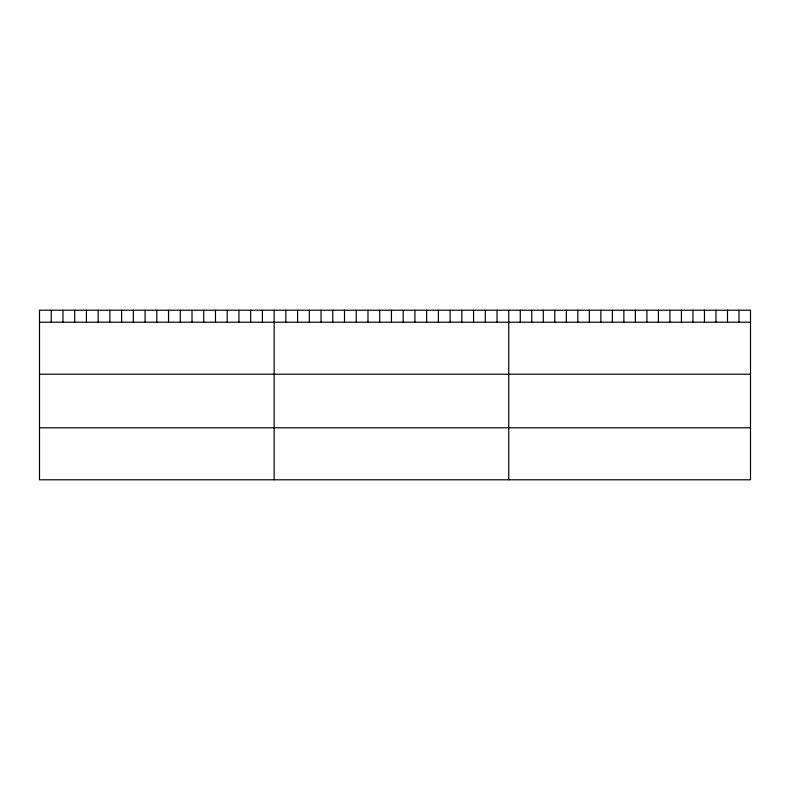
<?xml version="1.0" encoding="UTF-8"?>
<svg xmlns="http://www.w3.org/2000/svg" width="790" height="790" viewBox="0 0 790 790"><rect width="100%" height="100%" fill="white"/><g stroke="black" fill="none" stroke-linecap="round" stroke-linejoin="round"><path stroke-width="1.19" d="M39.5 322.211L750.5 322.211M39.5 374.213L750.5 374.213M39.5 427.785L750.5 427.785M738.986 310.213L738.986 322.211M727.481 310.213L727.481 322.211M715.967 310.213L715.967 322.211M704.453 310.213L704.453 322.211M692.939 310.213L692.939 322.211M681.434 310.213L681.434 322.211M669.92 310.213L669.92 322.211M658.406 310.213L658.406 322.211M646.901 310.213L646.901 322.211M635.387 310.213L635.387 322.211M623.873 310.213L623.873 322.211M612.359 310.213L612.359 322.211M600.854 310.213L600.854 322.211M589.34 310.213L589.34 322.211M577.826 310.213L577.826 322.211M566.321 310.213L566.321 322.211M554.807 310.213L554.807 322.211M543.293 310.213L543.293 322.211M531.779 310.213L531.779 322.211M520.274 310.213L520.274 322.211M508.76 310.213L508.76 479.787M497.029 310.213L497.029 322.211M485.297 310.213L485.297 322.211M473.566 310.213L473.566 322.211M461.834 310.213L461.834 322.211M450.103 310.213L450.103 322.211M438.371 310.213L438.371 322.211M426.64 310.213L426.64 322.211M414.908 310.213L414.908 322.211M403.176 310.213L403.176 322.211M391.445 310.213L391.445 322.211M379.714 310.213L379.714 322.211M367.982 310.213L367.982 322.211M356.25 310.213L356.25 322.211M344.519 310.213L344.519 322.211M332.788 310.213L332.788 322.211M321.056 310.213L321.056 322.211M309.325 310.213L309.325 322.211M297.593 310.213L297.593 322.211M285.862 310.213L285.862 322.211M274.13 310.213L274.13 479.787M262.399 310.213L262.399 322.211M250.667 310.213L250.667 322.211M238.936 310.213L238.936 322.211M227.204 310.213L227.204 322.211M215.472 310.213L215.472 322.211M203.741 310.213L203.741 322.211M192.01 310.213L192.01 322.211M180.278 310.213L180.278 322.211M168.547 310.213L168.547 322.211M156.815 310.213L156.815 322.211M145.083 310.213L145.083 322.211M133.352 310.213L133.352 322.211M121.621 310.213L121.621 322.211M109.889 310.213L109.889 322.211M98.158 310.213L98.158 322.211M86.426 310.213L86.426 322.211M74.695 310.213L74.695 322.211M62.963 310.213L62.963 322.211M51.232 310.213L51.232 322.211M750.5 310.213L39.5 310.213L39.5 479.787L750.5 479.787L750.5 310.213"/></g></svg>
